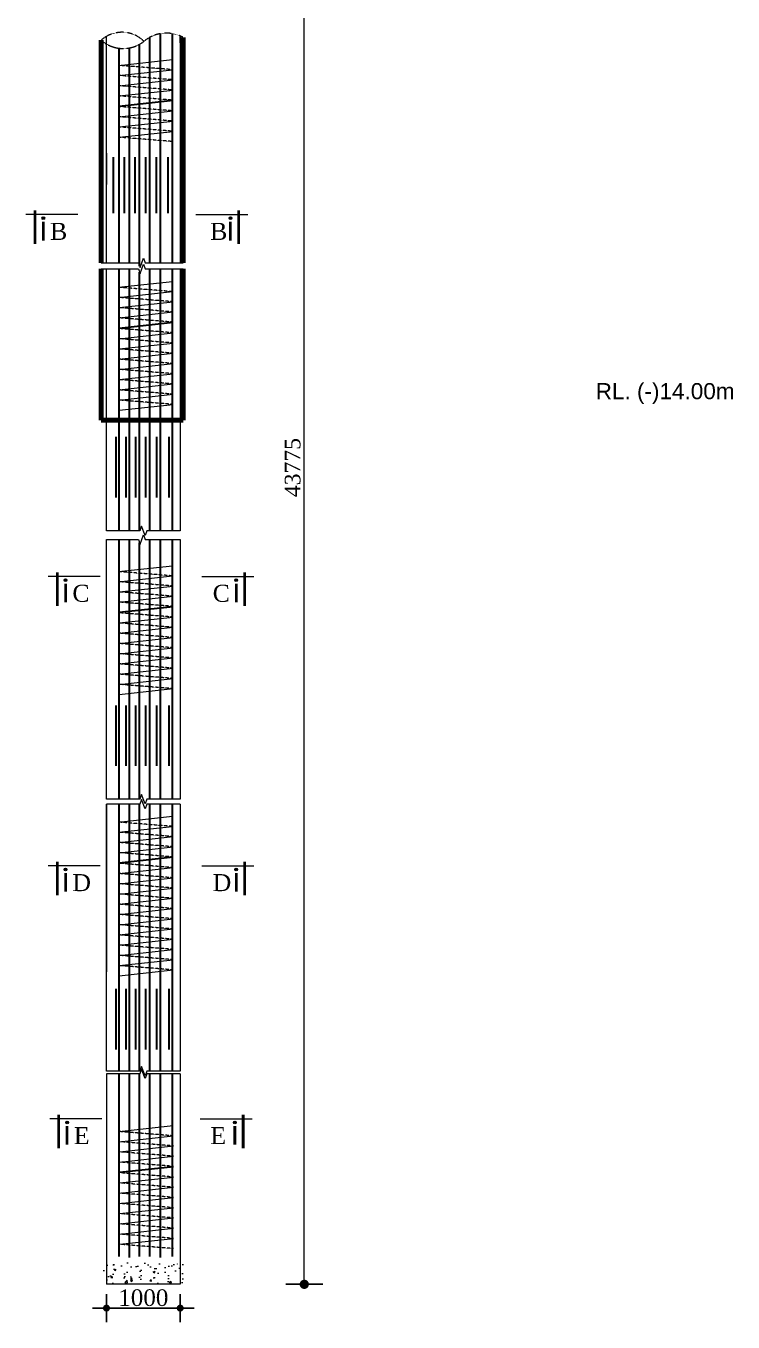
# Model space of a CAD drawing. Header units: millimetres. Extents: x -571543 to 35267, y -84886 to 197746.
# Drawn here: x -557478 to -549801, y 64070 to 78134 of the extents above; entities that cross this region are included whole.
import ezdxf

# ---------------------------------------------------------------- set-up
doc = ezdxf.new("R2010")
doc.units = ezdxf.units.MM
doc.header["$PDMODE"] = 2
doc.linetypes.add('DASHED', pattern=[0.75, 0.5, -0.25])
doc.linetypes.add('DASHEDX2', pattern=[38.1, 25.4, -12.7])
doc.layers.get('Defpoints').update_dxf_attribs({"lineweight": 13})
for name, color, linetype, lineweight in [('Binder', 136, 'Continuous', 15), ('dim', 96, 'Continuous', 25), ('Dimision', 96, 'Continuous', 18), ('hatch', 65, 'Continuous', 15), ('Hatching', 65, 'Continuous', 20), ('Pile', 11, 'Continuous', 15), ('Reinf.', 12, 'Continuous', 30), ('Text', 7, 'Continuous', 15)]:
    doc.layers.add(name, color=color, linetype=linetype, lineweight=lineweight)
doc.styles.add('ROMANS', font='arial.ttf', dxfattribs={"height": 200})
doc.styles.get("Standard").update_dxf_attribs({"font": 'times.ttf'})
doc.dimstyles.new('ISO-25', dxfattribs={"dimtxt": 175, "dimasz": 100, "dimexe": 65, "dimexo": 115.625, "dimgap": 40, "dimtad": 1, "dimtoh": 1, "dimdec": 0, "dimtxsty": 'Standard', "dimblk": 'DOT', "dimcen": 300, "dimclrd": 256, "dimclre": 256, "dimclrt": 256, "dimadec": 0, "dimazin": 0, "dimtfac": 1, "dimtdec": 0, "dimtix": 1, "dimtmove": 0, "dimatfit": 3, "dimldrblk": 'DOT', "dimfxl": 75, "dimlwd": -1, "dimarcsym": 0})
doc.dimstyles.new('ISO-70', dxfattribs={"dimscale": 0, "dimtxt": 70, "dimasz": 0.75, "dimexe": 35, "dimexo": 35, "dimgap": 20, "dimtad": 1, "dimdec": 0, "dimlfac": -1, "dimzin": 1, "dimdsep": 46, "dimtxsty": 'Standard', "dimblk": 'DIM', "dimcen": 60, "dimclrd": 256, "dimclre": 256, "dimclrt": 256, "dimadec": 0, "dimazin": 0, "dimtfac": 1, "dimtdec": 0, "dimtix": 1, "dimtofl": 0, "dimtmove": 0, "dimatfit": 3, "dimldrblk": 'DOT', "dimfxl": 35, "dimfxlon": 1, "dimtolj": 1, "dimlwd": -1, "dimarcsym": 0})

# ---------------------------------------------------------------- blocks, each defined once
blk = doc.blocks.new('DIM')
at = {"layer": 'dim'}
for p, q in [((0, -101.4), (0, 101.4)), ((-101.4, 0), (101.4, 0))]:
    blk.add_line(p, q, dxfattribs=at)
at = {"layer": 'dim', "const_width": 25.4}
blk.add_lwpolyline([(-12.7, 0, 1), (12.7, 0, 1)], format="xyb", close=True, dxfattribs=at)
blk = doc.blocks.new('*D253')
at = {"layer": 'Defpoints', "color": 0, "ltscale": 30, "transparency": 16777216}
for p in [(-556603, 64640), (-555803, 64640), (-556603, 64222)]:
    blk.add_point(p, dxfattribs=at)
at = {"layer": 'dim', "lineweight": -2, "ltscale": 30, "transparency": 16777216}
for p, q in [((-556603, 64257), (-556603, 64187)), ((-555803, 64257), (-555803, 64187))]:
    blk.add_line(p, q, dxfattribs=at)
at = {"layer": 'dim', "ltscale": 30, "transparency": 16777216}
blk.add_line((-555805, 64222), (-556602, 64222), dxfattribs=at)
at = {"layer": 'dim', "ltscale": 30, "transparency": 16777216, "xscale": 1.5, "yscale": 1.5, "zscale": 1.5, "rotation": 180}
blk.add_blockref('DIM', (-556603, 64222), dxfattribs=at)
at = {"layer": 'dim', "ltscale": 30, "transparency": 16777216, "xscale": 1.5, "yscale": 1.5, "zscale": 1.5}
blk.add_blockref('DIM', (-555803, 64222), dxfattribs=at)
at = {"layer": 'dim', "ltscale": 30, "transparency": 16777216, "insert": (-556203, 64334), "char_height": 160, "attachment_point": 5}
blk.add_mtext('\\A1;{\\H1.125x;1000}', dxfattribs=at)
blk = doc.blocks.new('_Dot')
at = {"color": 0, "linetype": 'ByBlock', "lineweight": -2}
blk.add_line((-0.5, 0), (-1, 0), dxfattribs=at)
at = {"color": 0, "linetype": 'ByBlock', "const_width": 0.5}
blk.add_lwpolyline([(-0.25, 0, 1), (0.25, 0, 1)], format="xyb", close=True, dxfattribs=at)
blk = doc.blocks.new('*D236')
at = {"layer": 'Defpoints', "color": 0, "ltscale": 3, "transparency": 16777216}
for p in [(-554456, 82204), (-553861, 82204), (-553525, 64480)]:
    blk.add_point(p, dxfattribs=at)
at = {"layer": 'Dimision', "lineweight": -2, "ltscale": 3, "transparency": 16777216}
for p, q in [((-554256, 82204), (-554656, 82204)), ((-554256, 64480), (-554656, 64480))]:
    blk.add_line(p, q, dxfattribs=at)
at = {"layer": 'Dimision', "ltscale": 3, "transparency": 16777216}
blk.add_line((-554456, 64580), (-554456, 82104), dxfattribs=at)
at = {"layer": 'Dimision', "ltscale": 3, "transparency": 16777216, "xscale": 100, "yscale": 100, "zscale": 100}
for p, rotation in [((-554456, 82204), 90), ((-554456, 64480), 270)]:
    blk.add_blockref('_Dot', p, dxfattribs=dict(at, rotation=rotation))
at = {"layer": 'Dimision', "ltscale": 3, "transparency": 16777216, "insert": (-554582, 73342), "char_height": 170, "attachment_point": 5, "rotation": 90}
blk.add_mtext('43775', dxfattribs=at)

msp = doc.modelspace()

# ---------------------------------------------------------------- hatches: boundary and pattern name
at = {"layer": 'hatch', "ltscale": 30}
h = msp.add_hatch(dxfattribs=at)
h.set_pattern_fill('AR-CONC', color=256, scale=29.508197, style=0)
h.set_pattern_definition([(50, (-553392.54, 142236.76), (211.65055, -18.51702), [22.13115, -243.4426]), (355, (-553392.54, 142236.76), (-40.943, 221.95833), [17.7049, -194.7541]), (100.4514, (-553374.9, 142235.21), (170.7077, 203.4412), [18.8086, -206.8944]), (46.1842, (-553392.54, 142295.77), (314.9236, -48.8417), [33.1967, -365.164]), (96.6356, (-553366.3, 142291.7), (275.8021, 287.4446), [28.2129, -310.3415]), (351.1842, (-553392.54, 142295.77), (275.8019, 287.4448), [26.5574, -292.1311]), (21, (-553363.03, 142281.02), (176.1365, -118.80557), [22.13115, -243.4426]), (326, (-553363.03, 142281.02), (71.79797, 213.9787), [17.7049, -194.7541]), (71.4514, (-553348.35, 142271.12), (247.93455, 95.17293), [18.8086, -206.8944]), (37.5, (-553392.54, 142236.76), (3.588154, 98.23097), [0, -192.39344, 0, -197.70492, 0, -195.4918]), (7.5, (-553392.54, 142236.76), (77.62708, 116.38378), [0, -112.72131, 0, -187.96721, 0, -74.5082]), (327.5, (-553458.34, 142236.76), (157.521375, -6.655536), [0, -73.7705, 0, -230.16393, 0, -305.40984]), (317.5, (-553487.85, 142236.76), (172.08772, 29.53918), [0, -95.90164, 0, -152.85246, 0, -216.88525])])
h.paths.add_polyline_path([(-556653.1, 64717.6), (-555753.1, 64701.4), (-555753.1, 64480.1), (-556653.1, 64480.1)])
at = {"layer": 'Text'}
for points in [[(-557288.8, 76034.1, -1), (-557288.8, 76063.7, -1)], [(-555257.7, 76034.1, 1), (-555257.7, 76063.7, 1)], [(-557046.7, 72107, -1), (-557046.7, 72136.6, -1)], [(-555194.1, 72107, 1), (-555194.1, 72136.6, 1)], [(-557046.7, 68967.4, -1), (-557046.7, 68997, -1)], [(-555194.1, 68967.4, 1), (-555194.1, 68997, 1)], [(-557030.7, 66222.3, -1), (-557030.7, 66251.8, -1)], [(-555210.1, 66222.3, 1), (-555210.1, 66251.8, 1)]]:
    msp.add_hatch(color=256, dxfattribs=at).paths.add_polyline_path(points)

# ---------------------------------------------------------------- linework, layer by layer
at = {"layer": 'Binder', "ltscale": 5}
for p, q in [((-556470.4, 77706.3), (-555885.9, 77770.4)), ((-556470.4, 77595.7), (-555885.9, 77659.7)), ((-556464.5, 77485.6), (-555880, 77549.7)), ((-556464.5, 77375), (-555880, 77439)), ((-556464.5, 77264.3), (-555880, 77328.4)), ((-556464.5, 77148.6), (-555880, 77212.6)), ((-556464.5, 77037.9), (-555880, 77102)), ((-556464.5, 76926.3), (-555880, 76990.3)), ((-556471.2, 75298.2), (-555886.6, 75362.2)), ((-556471.2, 75187.5), (-555886.6, 75251.5)), ((-556465.3, 75077.5), (-555880.7, 75141.5)), ((-556465.3, 74966.8), (-555880.7, 75030.9)), ((-556465.3, 74856.2), (-555880.7, 74920.2)), ((-556465.3, 74740.4), (-555880.7, 74804.5)), ((-556465.3, 74629.8), (-555880.7, 74693.8)), ((-556465.3, 74518.1), (-555880.7, 74582.2)), ((-556465.3, 74407.5), (-555880.7, 74471.5)), ((-556465.3, 74296.8), (-555880.7, 74360.9)), ((-556465.3, 74185.2), (-555880.7, 74249.2)), ((-556465.3, 74074.5), (-555880.7, 74138.6)), ((-556465.3, 73963.9), (-555880.7, 74027.9)), ((-556471.2, 72213.6), (-555886.6, 72277.6)), ((-556471.2, 72102.9), (-555886.6, 72166.9)), ((-556465.3, 71992.9), (-555880.7, 72056.9)), ((-556465.3, 71882.2), (-555880.7, 71946.3)), ((-556465.3, 71771.6), (-555880.7, 71835.6)), ((-556465.3, 71655.8), (-555880.7, 71719.9)), ((-556465.3, 71545.2), (-555880.7, 71609.2)), ((-556465.3, 71433.5), (-555880.7, 71497.6)), ((-556465.3, 71322.9), (-555880.7, 71386.9)), ((-556465.3, 71212.2), (-555880.7, 71276.2)), ((-556465.3, 71100.6), (-555880.7, 71164.6)), ((-556465.3, 70989.9), (-555880.7, 71053.9)), ((-556465.3, 70879.2), (-555880.7, 70943.3)), ((-556471.2, 69495.1), (-555886.6, 69559.1)), ((-556471.2, 69384.4), (-555886.6, 69448.4)), ((-556465.3, 69274.4), (-555880.7, 69338.4)), ((-556465.3, 69163.7), (-555880.7, 69227.8)), ((-556465.3, 69053.1), (-555880.7, 69117.1)), ((-556465.3, 68937.3), (-555880.7, 69001.4)), ((-556465.3, 68826.7), (-555880.7, 68890.7)), ((-556465.3, 68715), (-555880.7, 68779.1)), ((-556465.3, 68604.4), (-555880.7, 68668.4)), ((-556465.3, 68493.7), (-555880.7, 68557.8)), ((-556465.3, 68382.1), (-555880.7, 68446.1)), ((-556465.3, 68271.4), (-555880.7, 68335.5)), ((-556465.3, 68160.8), (-555880.7, 68224.8)), ((-556465.3, 68049.1), (-555880.7, 68113.2)), ((-556465.3, 67938.5), (-555880.7, 68002.5)), ((-556465.3, 67827.8), (-555880.7, 67891.8)), ((-556465.3, 66137.8), (-555880.7, 66201.8)), ((-556465.3, 66027.1), (-555880.7, 66091.2)), ((-556459.4, 65917.1), (-555874.8, 65981.2)), ((-556459.4, 65806.5), (-555874.8, 65870.5)), ((-556459.4, 65695.8), (-555874.8, 65759.8)), ((-556459.4, 65580), (-555874.8, 65644.1)), ((-556459.4, 65469.4), (-555874.8, 65533.4)), ((-556459.4, 65357.7), (-555874.8, 65421.8)), ((-556459.4, 65247.1), (-555874.8, 65311.1)), ((-556459.4, 65136.4), (-555874.8, 65200.5)), ((-556459.4, 65024.8), (-555874.8, 65088.8)), ((-556459.4, 64914.1), (-555874.8, 64978.2))]:
    msp.add_line(p, q, dxfattribs=at)
at = {"layer": 'Binder', "linetype": 'DASHEDX2', "ltscale": 0.007}
for p, q in [((-555885.9, 77659.7), (-556470.4, 77706.3)), ((-555880, 77549.7), (-556464.5, 77596.3)), ((-555880, 77439), (-556464.5, 77485.6)), ((-555880, 77328.4), (-556464.5, 77375)), ((-555880, 77212.6), (-556464.5, 77259.2)), ((-555880, 77102), (-556464.5, 77148.6)), ((-555880, 76991.3), (-556464.5, 77037.9)), ((-555880, 76879.7), (-556464.5, 76926.3)), ((-555886.6, 75251.5), (-556471.2, 75298.2)), ((-555880.7, 75141.5), (-556465.3, 75188.2)), ((-555880.7, 75030.9), (-556465.3, 75077.5)), ((-555880.7, 74920.2), (-556465.3, 74966.8)), ((-555880.7, 74804.5), (-556465.3, 74851.1)), ((-555880.7, 74693.8), (-556465.3, 74740.4)), ((-555880.7, 74583.2), (-556465.3, 74629.8)), ((-555880.7, 74471.5), (-556465.3, 74518.1)), ((-555880.7, 74360.9), (-556465.3, 74407.5)), ((-555880.7, 74250.2), (-556465.3, 74296.8)), ((-555880.7, 74138.6), (-556465.3, 74185.2)), ((-555880.7, 74027.9), (-556465.3, 74074.5)), ((-555886.6, 72166.9), (-556471.2, 72213.6)), ((-555880.7, 72056.9), (-556465.3, 72103.5)), ((-555880.7, 71946.3), (-556465.3, 71992.9)), ((-555880.7, 71835.6), (-556465.3, 71882.2)), ((-555880.7, 71719.9), (-556465.3, 71766.5)), ((-555880.7, 71609.2), (-556465.3, 71655.8)), ((-555880.7, 71498.5), (-556465.3, 71545.2)), ((-555880.7, 71386.9), (-556465.3, 71433.5)), ((-555880.7, 71276.2), (-556465.3, 71322.9)), ((-555880.7, 71165.6), (-556465.3, 71212.2)), ((-555880.7, 71053.9), (-556465.3, 71100.6)), ((-555880.7, 70943.3), (-556465.3, 70989.9)), ((-555886.6, 69448.4), (-556471.2, 69495.1)), ((-555880.7, 69338.4), (-556465.3, 69385)), ((-555880.7, 69227.8), (-556465.3, 69274.4)), ((-555880.7, 69117.1), (-556465.3, 69163.7)), ((-555880.7, 69001.4), (-556465.3, 69048)), ((-555880.7, 68890.7), (-556465.3, 68937.3)), ((-555880.7, 68780.1), (-556465.3, 68826.7)), ((-555880.7, 68668.4), (-556465.3, 68715)), ((-555880.7, 68557.8), (-556465.3, 68604.4)), ((-555880.7, 68447.1), (-556465.3, 68493.7)), ((-555880.7, 68335.5), (-556465.3, 68382.1)), ((-555880.7, 68224.8), (-556465.3, 68271.4)), ((-555880.7, 68114.1), (-556465.3, 68160.8)), ((-555880.7, 68002.5), (-556465.3, 68049.1)), ((-555880.7, 67891.8), (-556465.3, 67938.5)), ((-555880.7, 66091.2), (-556465.3, 66137.8)), ((-555874.8, 65981.2), (-556459.4, 66027.8)), ((-555874.8, 65870.5), (-556459.4, 65917.1)), ((-555874.8, 65759.8), (-556459.4, 65806.5)), ((-555874.8, 65644.1), (-556459.4, 65690.7)), ((-555874.8, 65533.4), (-556459.4, 65580)), ((-555874.8, 65422.8), (-556459.4, 65469.4)), ((-555874.8, 65311.1), (-556459.4, 65357.7)), ((-555874.8, 65200.5), (-556459.4, 65247.1)), ((-555874.8, 65089.8), (-556459.4, 65136.4)), ((-555874.8, 64978.2), (-556459.4, 65024.8)), ((-555874.8, 64867.5), (-556459.4, 64914.1))]:
    msp.add_line(p, q, dxfattribs=at)
at = {"layer": 'hatch', "lineweight": 80, "ltscale": 3}
for p, q in [((-556661.1, 77978.7), (-556661.1, 75562.4)), ((-555769.4, 78009), (-555769.4, 75562.4)), ((-556661.1, 75497.4), (-556661.1, 73855.3)), ((-555769.4, 75497.4), (-555769.4, 73855.3)), ((-555769.4, 73855.3), (-556661.1, 73855.3))]:
    msp.add_line(p, q, dxfattribs=at)
at = {"layer": 'Hatching', "ltscale": 3}
for p, q in [((-556603.1, 77937.6), (-556603.1, 77950.5)), ((-556603.1, 76752.3), (-556603.1, 76414.4)), ((-556603.1, 69689.4), (-556603.1, 67870.2)), ((-555803.1, 69689.4), (-555803.1, 67870.2)), ((-556603.1, 66762.9), (-556603.1, 65154.4)), ((-555803.1, 66762.9), (-555803.1, 65152.4)), ((-556603.1, 65154.4), (-556603.1, 64480.1)), ((-555803.1, 65152.4), (-555803.1, 64480.1)), ((-555803.1, 64480.1), (-556603.1, 64480.1))]:
    msp.add_line(p, q, dxfattribs=at)
for points in [[(-556603.1, 75562.4), (-556603.1, 78020.6)], [(-555803.1, 78025.5), (-555803.1, 75562.4)], [(-555803.1, 77950.5), (-555803.1, 78023.8)], [(-556661.1, 75562.4), (-556256.2, 75562.4), (-556237.8, 75511.7), (-556200.9, 75613.1), (-556182.5, 75562.4), (-555769.4, 75562.4)], [(-556661.1, 75497.4), (-556256.2, 75497.4), (-556237.8, 75446.7), (-556200.9, 75548.1), (-556182.5, 75497.4), (-555769.4, 75497.4)], [(-556603.1, 73855.3), (-556603.1, 75497.4)], [(-555803.1, 75497.4), (-555803.1, 73855.3)], [(-556603.1, 72657.5), (-556603.1, 73855.3)], [(-555803.1, 73855.3), (-555803.1, 72657.5)], [(-555803.1, 72657.5), (-556166.2, 72657.5), (-556184.7, 72606.9), (-556221.5, 72708.2), (-556240, 72657.5), (-556603.1, 72657.5)], [(-556603.1, 72562.8), (-556256.2, 72562.8), (-556237.8, 72512.1), (-556200.9, 72613.5), (-556182.5, 72562.8), (-555803.1, 72562.8)], [(-556603.1, 70770.6), (-556603.1, 72562.8)], [(-555803.1, 72562.8), (-555803.1, 70770.6)], [(-556603.1, 69742.8), (-556603.1, 70770.6)], [(-555803.1, 70770.6), (-555803.1, 69742.8)], [(-555803.1, 69742.8), (-556166.2, 69742.8), (-556184.7, 69692.2), (-556221.5, 69793.5), (-556240, 69742.8), (-556603.1, 69742.8)], [(-555803.1, 69689.4), (-556166.2, 69689.4), (-556184.7, 69638.7), (-556221.5, 69740), (-556240, 69689.4), (-556603.1, 69689.4)], [(-556603.1, 67870.2), (-556603.1, 69689.4)], [(-556603.1, 67870.2), (-556603.1, 69689.4)], [(-555803.1, 69689.4), (-555803.1, 67870.2)], [(-555803.1, 69689.4), (-555803.1, 67870.2)], [(-556603.1, 66792.6), (-556603.1, 67870.2)], [(-555803.1, 67870.2), (-555803.1, 66792.6)], [(-555803.1, 66792.6), (-556166.2, 66792.6), (-556184.7, 66741.9), (-556221.5, 66843.3), (-556240, 66792.6), (-556603.1, 66792.6)], [(-555803.1, 66762.9), (-556166.2, 66762.9), (-556184.7, 66712.2), (-556221.5, 66813.5), (-556240, 66762.9), (-556603.1, 66762.9)]]:
    msp.add_lwpolyline(points, dxfattribs=at)
at = {"layer": 'Pile', "linetype": 'DASHED', "ltscale": 5}
msp.add_lwpolyline([(-555769.4, 78009, 0.310821), (-556196.5, 77966.7, -0.3574674), (-556661.1, 77978.7, -0.3980758), (-556196.5, 77966.7)], format="xyb", dxfattribs=at)
at = {"layer": 'Reinf.', "ltscale": 5}
for p, q in [((-556243.8, 75528.3), (-556243.8, 77935.4)), ((-556131.3, 75562.4), (-556131.3, 78011)), ((-556464.5, 77264.3), (-555880, 77328.4)), ((-556526.6, 76103.7), (-556526.6, 76710.9)), ((-556407, 76103.7), (-556407, 76710.9)), ((-556290.7, 76103.7), (-556290.7, 76710.9)), ((-556174.5, 76103.7), (-556174.5, 76710.9)), ((-556061.5, 76103.7), (-556061.5, 76710.9)), ((-555931.9, 76103.7), (-555931.9, 76710.9)), ((-556243.8, 73855.3), (-556243.8, 75463.3)), ((-556131.3, 73855.3), (-556131.3, 75497.4)), ((-556465.3, 74856.2), (-555880.7, 74920.2)), ((-556243.8, 72657.5), (-556243.8, 73855.3)), ((-556243.8, 73654.1), (-556243.8, 73855.3)), ((-556131.3, 72657.5), (-556131.3, 73855.3)), ((-556388.5, 73019.1), (-556388.5, 73676.5)), ((-556283.9, 73019.1), (-556283.9, 73676.5)), ((-556175.4, 73019.1), (-556175.4, 73676.5)), ((-556056.9, 73019.1), (-556056.9, 73676.5)), ((-556243.8, 70770.6), (-556243.8, 72528.7)), ((-556131.3, 70770.6), (-556131.3, 72562.8)), ((-556465.3, 71771.6), (-555880.7, 71835.6)), ((-556388.5, 70104.4), (-556388.5, 70761.8)), ((-556283.9, 70104.4), (-556283.9, 70761.8)), ((-556243.8, 69742.8), (-556243.8, 70770.6)), ((-556243.8, 70739.4), (-556243.8, 70770.6)), ((-556175.4, 70104.4), (-556175.4, 70761.8)), ((-556131.3, 69742.8), (-556131.3, 70770.6)), ((-556056.9, 70104.4), (-556056.9, 70761.8)), ((-556243.8, 67870.2), (-556243.8, 69689.4)), ((-556243.8, 67870.2), (-556243.8, 69689.4)), ((-556243.8, 67870.2), (-556243.8, 69689.4)), ((-556131.3, 67870.2), (-556131.3, 69689.4)), ((-556465.3, 69053.1), (-555880.7, 69117.1)), ((-556243.8, 66792.6), (-556243.8, 67870.2)), ((-556243.8, 67663.6), (-556243.8, 67870.2)), ((-556131.3, 66792.6), (-556131.3, 67870.2)), ((-556388.5, 67028.5), (-556388.5, 67686)), ((-556283.9, 67028.5), (-556283.9, 67686)), ((-556175.4, 67028.5), (-556175.4, 67686)), ((-556056.9, 67028.5), (-556056.9, 67686)), ((-556243.8, 64780.3), (-556243.8, 66762.9)), ((-556131.3, 64780.3), (-556131.3, 66762.9)), ((-556459.4, 65695.8), (-555874.8, 65759.8))]:
    msp.add_line(p, q, dxfattribs=at)
for points in [[(-556014.9, 75562.4), (-556014.9, 78050.8)], [(-555886.6, 75562.4), (-555886.6, 78050.4)], [(-556465.3, 77432), (-556465.3, 77892.1)], [(-556352.9, 75562.4), (-556352.9, 77896)], [(-556465.3, 75562.4), (-556465.3, 77433.4)], [(-556465.3, 76103.9), (-556465.3, 76710.9)], [(-556465.3, 73855.3), (-556465.3, 75497.4)], [(-556352.9, 73855.3), (-556352.9, 75497.4)], [(-556014.9, 73855.3), (-556014.9, 75497.4)], [(-555886.6, 73855.3), (-555886.6, 75497.4)], [(-556465.3, 72657.5), (-556465.3, 73855.3)], [(-556352.9, 72657.5), (-556352.9, 73855.3)], [(-556014.9, 72657.5), (-556014.9, 73855.3)], [(-555886.6, 72657.5), (-555886.6, 73855.3)], [(-556496.2, 73019.1), (-556496.2, 73676.5)], [(-555923.5, 73019.1), (-555923.5, 73676.5)], [(-556465.3, 70770.6), (-556465.3, 72562.8)], [(-556352.9, 70770.6), (-556352.9, 72562.8)], [(-556014.9, 70770.6), (-556014.9, 72562.8)], [(-555886.6, 70770.6), (-555886.6, 72562.8)], [(-556496.2, 70104.4), (-556496.2, 70761.8)], [(-556465.3, 69742.8), (-556465.3, 70770.6)], [(-556352.9, 69742.8), (-556352.9, 70770.6)], [(-556014.9, 69742.8), (-556014.9, 70770.6)], [(-555923.5, 70104.4), (-555923.5, 70761.8)], [(-555886.6, 69742.8), (-555886.6, 70770.6)], [(-556465.3, 67870.2), (-556465.3, 69689.4)], [(-556465.3, 67870.2), (-556465.3, 69689.4)], [(-556352.9, 67870.2), (-556352.9, 69689.4)], [(-556014.9, 67870.2), (-556014.9, 69689.4)], [(-556014.9, 67870.2), (-556014.9, 69689.4)], [(-555886.6, 67870.2), (-555886.6, 69689.4)], [(-555886.6, 67870.2), (-555886.6, 69689.4)], [(-556465.3, 66792.6), (-556465.3, 67870.2)], [(-556352.9, 66792.6), (-556352.9, 67870.2)], [(-556014.9, 66792.6), (-556014.9, 67870.2)], [(-555886.6, 66792.6), (-555886.6, 67870.2)], [(-556496.2, 67028.5), (-556496.2, 67686)], [(-555923.5, 67028.5), (-555923.5, 67686)], [(-556465.3, 64780.3), (-556465.3, 66762.9)], [(-556352.9, 64772), (-556352.9, 66762.9)], [(-556014.9, 64772), (-556014.9, 66762.9)], [(-555886.6, 64780.3), (-555886.6, 66762.9)]]:
    msp.add_lwpolyline(points, dxfattribs=at)
at = {"layer": 'Text'}
for p, q in [((-556913.2, 76088.6), (-557477.6, 76088.6)), ((-555633.3, 76088.6), (-555068.9, 76088.6)), ((-556671.1, 72161.5), (-557235.5, 72161.5)), ((-555569.7, 72161.5), (-555005.3, 72161.5)), ((-556671.1, 69021.9), (-557235.5, 69021.9)), ((-555569.7, 69021.9), (-555005.3, 69021.9)), ((-556655.1, 66276.8), (-557219.5, 66276.8)), ((-555585.7, 66276.8), (-555021.3, 66276.8))]:
    msp.add_line(p, q, dxfattribs=at)
at = {"layer": 'Text', "const_width": 29.6}
for points in [[(-557379.7, 76133.9), (-557379.7, 75769)], [(-555166.8, 76133.9), (-555166.8, 75769)], [(-557288.8, 76011.4), (-557288.8, 75805.5)], [(-555257.7, 76011.4), (-555257.7, 75805.5)], [(-557137.6, 72206.8), (-557137.6, 71841.8)], [(-555103.2, 72206.8), (-555103.2, 71841.8)], [(-557046.7, 72084.3), (-557046.7, 71878.4)], [(-555194.1, 72084.3), (-555194.1, 71878.4)], [(-557137.6, 69067.2), (-557137.6, 68702.2)], [(-555103.2, 69067.2), (-555103.2, 68702.2)], [(-557046.7, 68944.7), (-557046.7, 68738.8)], [(-555194.1, 68944.7), (-555194.1, 68738.8)], [(-557121.7, 66322), (-557121.7, 65957.1)], [(-555119.1, 66322), (-555119.1, 65957.1)], [(-557030.7, 66199.5), (-557030.7, 65993.7)], [(-555210.1, 66199.5), (-555210.1, 65993.7)]]:
    msp.add_lwpolyline(points, dxfattribs=at)
at = {"layer": 'Text'}
for centre in [(-557288.8, 76048.9), (-555257.7, 76048.9), (-557046.7, 72121.8), (-555194.1, 72121.8), (-557046.7, 68982.2), (-555194.1, 68982.2), (-557030.7, 66237), (-555210.1, 66237)]:
    msp.add_circle(centre, 14.8, dxfattribs=at)

# ---------------------------------------------------------------- texts
for s, p in [('B', (-557215.3, 75812.9)), ('B', (-555477.7, 75812.9)), ('C', (-556973.2, 71885.8)), ('C', (-555450.1, 71885.8)), ('D', (-556973.2, 68746.2)), ('D', (-555450.1, 68746.2)), ('E', (-556957.3, 66001.1)), ('E', (-555475, 66001.1))]:
    msp.add_text(s, height=184.9, dxfattribs=at).set_placement(p)
at = {"layer": 'Text', "style": 'ROMANS'}
msp.add_text(' RL. (-)14.00m ', height=175, dxfattribs=at).set_placement((-551361.1, 74084.1))

# ---------------------------------------------------------------- dimensions: what is measured, and where the dimension line sits
at = {"layer": 'dim', "ltscale": 30}
dim = msp.add_linear_dim(base=(-556603.1, 64222.5), p1=(-555803.1, 64639.7), p2=(-556603.1, 64639.7), angle=180, text='{\\H1.125x;1000}', dimstyle='ISO-70', override={"dimscale": 1, "dimtxt": 160, "dimasz": 1.5, "dimtmove": 2}, dxfattribs=at)
dim.commit()
dim.dimension.update_dxf_attribs({"geometry": '*D253', "text_midpoint": (-556203.1, 64334)})
at = {"layer": 'Dimision', "ltscale": 3}
dim = msp.add_linear_dim(base=(-554455.7, 82203.5), p1=(-553524.8, 64480.1), p2=(-553861.5, 82203.5), angle=90, text='43775', dimstyle='ISO-25', override={"dimtxt": 170, "dimexe": 200, "dimfxl": 200, "dimfxlon": 1}, dxfattribs=at)
dim.commit()
dim.dimension.update_dxf_attribs({"geometry": '*D236', "text_midpoint": (-554455.7, 73341.8), "dimtype": 160})

doc.saveas('drawing.dxf')
